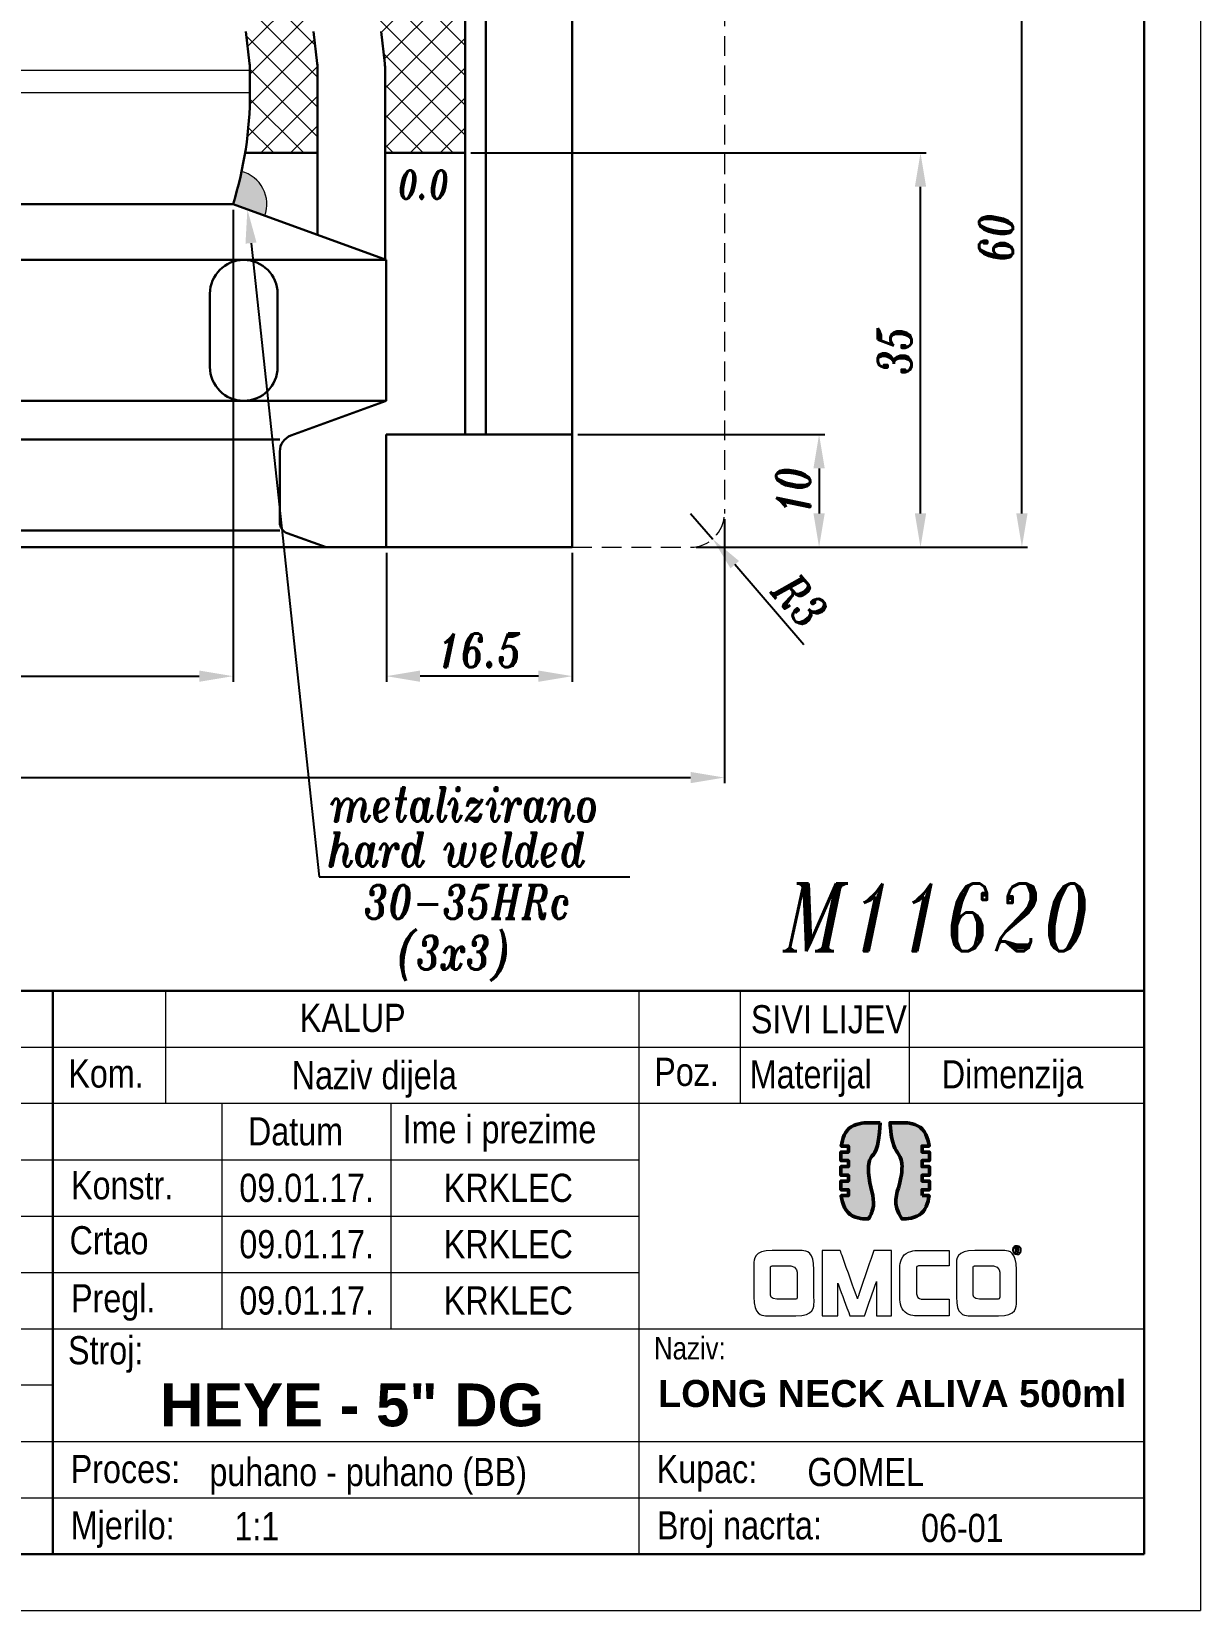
# Model space of a CAD drawing. Extents: x -409 to 586, y -170 to 506.
# Drawn here: x 327.8 to 431.5, y -94.1 to 46 of the extents above; entities that cross this region are included whole.
import ezdxf
from ezdxf import colors
from ezdxf.entities.mleader import LeaderData, LeaderLine
from ezdxf.math import Vec2, Vec3

# ---------------------------------------------------------------- set-up
doc = ezdxf.new("R2010")
doc.units = 0
doc.header["$LTSCALE"] = 7
doc.header["$MEASUREMENT"] = 0
doc.linetypes.add('HIDDEN', pattern=[0.375, 0.25, -0.125])
doc.layers.get('0').update_dxf_attribs({"linetype": 'CONTINUOUS', "lineweight": 15})
for name, color, linetype, lineweight in [('2', 2, 'HIDDEN', 15), ('3', 3, 'CONTINUOUS', 30), ('4', 5, 'CONTINUOUS', 50), ('8', 252, 'CONTINUOUS', 15), ('ENGLISH', 252, 'CONTINUOUS', 18)]:
    doc.layers.add(name, color=color, linetype=linetype, lineweight=lineweight)
doc.styles.add('ITALICT', font='ITALICT.shx', dxfattribs={"width": 0.8, "height": 3})
doc.styles.get("Standard").update_dxf_attribs({"font": 'isocp.shx', "height": 3})
doc.styles.add('style2', font='swissc.ttf')
doc.dimstyles.get("Standard").update_dxf_attribs({"dimtxt": 3, "dimasz": 3, "dimexe": 0.5, "dimexo": 0.5, "dimgap": 0.8, "dimtad": 1, "dimdsep": 46, "dimtxsty": 'ITALICT', "dimcen": 0.09, "dimazin": 2, "dimtfac": 1, "dimtmove": 0, "dimatfit": 3, "dimfxl": 1, "dimtolj": 1, "dimtzin": 0, "dimarcsym": 0})

# ---------------------------------------------------------------- blocks, each defined once
blk = doc.blocks.new('*D31')
at = {"color": 0, "linetype": 'ByBlock', "lineweight": -2, "transparency": 16777216}
for p, q in [((280.86, 30.17), (280.86, -11.72)), ((345.66, 30.17), (345.66, -11.72)), ((283.86, -11.22), (342.66, -11.22))]:
    blk.add_line(p, q, dxfattribs=at)
at = {"color": 0, "transparency": 16777216}
for points in [[(283.86, -10.72), (283.86, -11.72), (280.86, -11.22)], [(342.66, -11.72), (342.66, -10.72), (345.66, -11.22)]]:
    blk.add_solid(points, dxfattribs=at)
at = {"color": 0, "transparency": 16777216, "insert": (313.26, -7.94), "char_height": 3, "attachment_point": 5, "style": 'ITALICT'}
blk.add_mtext('\\A1;%%c64.8{}{\\H0.71x;\\C3;\\S+0.05^ -0;}', dxfattribs=at)
blk = doc.blocks.new('*D41')
at = {"color": 0, "lineweight": -2, "transparency": 16777216}
for p, q in [((368.58, 60.22), (416.16, 60.22)), ((415.66, 3.22), (415.66, 57.22)), ((386.76, 0.22), (416.16, 0.22))]:
    blk.add_line(p, q, dxfattribs=at)
at = {"color": 0, "transparency": 16777216}
for points in [[(416.16, 57.22), (415.16, 57.22), (415.66, 60.22)], [(415.16, 3.22), (416.16, 3.22), (415.66, 0.22)]]:
    blk.add_solid(points, dxfattribs=at)
at = {"color": 0, "transparency": 16777216, "insert": (413.36, 27.72), "char_height": 3, "attachment_point": 5, "rotation": 90, "style": 'ITALICT'}
blk.add_mtext('\\A1;60', dxfattribs=at)
blk = doc.blocks.new('*D56')
at = {"color": 0, "lineweight": -2, "transparency": 16777216}
for p, q in [((237.26, 2.72), (237.26, -20.72)), ((389.26, 2.72), (389.26, -20.72)), ((240.26, -20.22), (386.26, -20.22))]:
    blk.add_line(p, q, dxfattribs=at)
at = {"color": 0, "transparency": 16777216}
for points in [[(240.26, -19.72), (240.26, -20.72), (237.26, -20.22)], [(386.26, -20.72), (386.26, -19.72), (389.26, -20.22)]]:
    blk.add_solid(points, dxfattribs=at)
at = {"color": 0, "transparency": 16777216, "insert": (313.26, -17.92), "char_height": 3, "attachment_point": 5, "style": 'ITALICT'}
blk.add_mtext('\\A1;%%c152', dxfattribs=at)
blk = doc.blocks.new('*D82')
at = {"color": 0, "lineweight": -2, "transparency": 16777216}
for p, q in [((366.76, 35.22), (407.16, 35.22)), ((406.66, 3.22), (406.66, 32.22)), ((386.76, 0.22), (407.16, 0.22))]:
    blk.add_line(p, q, dxfattribs=at)
at = {"color": 0, "transparency": 16777216}
for points in [[(407.16, 32.22), (406.16, 32.22), (406.66, 35.22)], [(406.16, 3.22), (407.16, 3.22), (406.66, 0.22)]]:
    blk.add_solid(points, dxfattribs=at)
at = {"color": 0, "transparency": 16777216, "insert": (404.36, 17.72), "char_height": 3, "attachment_point": 5, "rotation": 90, "style": 'ITALICT'}
blk.add_mtext('\\A1;35', dxfattribs=at)
blk = doc.blocks.new('*D83')
at = {"color": 0, "lineweight": -2, "transparency": 16777216}
for p, q in [((386.26, 3.22), (388.22, 0.95)), ((396.32, -8.44), (390.18, -1.32))]:
    blk.add_line(p, q, dxfattribs=at)
at = {"color": 0, "transparency": 16777216}
blk.add_solid([(390.56, -1), (389.8, -1.65), (388.22, 0.95)], dxfattribs=at)
at = {"color": 0, "transparency": 16777216, "insert": (395.97, -4.51), "char_height": 3, "attachment_point": 5, "rotation": 310.8206, "style": 'ITALICT'}
blk.add_mtext('\\A1;R3', dxfattribs=at)
blk = doc.blocks.new('*D84')
at = {"color": 0, "lineweight": -2, "transparency": 16777216}
for p, q in [((359.26, -0.28), (359.26, -11.72)), ((375.76, -0.28), (375.76, -11.72)), ((372.76, -11.22), (362.26, -11.22))]:
    blk.add_line(p, q, dxfattribs=at)
at = {"color": 0, "transparency": 16777216}
for points in [[(362.26, -10.72), (362.26, -11.72), (359.26, -11.22)], [(372.76, -11.72), (372.76, -10.72), (375.76, -11.22)]]:
    blk.add_solid(points, dxfattribs=at)
at = {"color": 0, "transparency": 16777216, "insert": (367.51, -8.92), "char_height": 3, "attachment_point": 5, "style": 'ITALICT'}
blk.add_mtext('\\A1;16.5', dxfattribs=at)
blk = doc.blocks.new('*D85')
at = {"color": 0, "lineweight": -2, "transparency": 16777216}
for p, q in [((376.26, 10.22), (398.16, 10.22)), ((397.66, 7.22), (397.66, 3.22)), ((386.76, 0.22), (398.16, 0.22))]:
    blk.add_line(p, q, dxfattribs=at)
at = {"color": 0, "transparency": 16777216}
for points in [[(398.16, 7.22), (397.16, 7.22), (397.66, 10.22)], [(397.16, 3.22), (398.16, 3.22), (397.66, 0.22)]]:
    blk.add_solid(points, dxfattribs=at)
at = {"color": 0, "transparency": 16777216, "insert": (395.36, 5.22), "char_height": 3, "attachment_point": 5, "rotation": 90, "style": 'ITALICT'}
blk.add_mtext('\\A1;10', dxfattribs=at)

msp = doc.modelspace()

# ---------------------------------------------------------------- hatches: boundary and pattern name
h = msp.add_hatch(color=256)
edge = h.paths.add_edge_path()
edge.add_arc((312.7761, 40.5683), 33.42, 192.08632, 197.231296, ccw=False)
edge.add_arc((280.8561, 30.6683), 3, 104.658808, 200.00002)
edge.add_line((278.037, 29.6422), (280.8561, 30.6683))
h.paths.add_polyline_path([(346.4153, 33.5706, -0.02245297), (345.6561, 30.6683), (348.4752, 29.6422, 0.44178876)])
at = {"layer": '4'}
h = msp.add_hatch(color=142, dxfattribs=at)
edge = h.paths.add_edge_path()
edge.add_spline(control_points=[(399.6271, -57.3266), (399.6271, -57.3266), (399.6271, -57.3266), (399.6271, -57.3266), (399.6271, -57.3266), (399.8498, -59.2961), (401.5897, -59.3975), (401.8468, -59.3975), (401.8468, -59.3975), (401.8468, -59.3975), (402.0398, -59.3975), (402.0398, -59.3975), (402.0398, -59.3975), (402.9534, -58.0838), (402.0332, -56.1691), (402.0332, -54.8003), (402.0332, -54.8003), (402.0332, -53.7254), (402.9796, -53.4377), (403.0833, -50.8583), (403.0833, -50.8583), (401.9914, -50.8583), (401.9914, -50.8583), (401.9914, -50.8583), (400.1482, -50.8583), (399.728, -52.28), (399.632, -52.9292)], knot_values=[0.8095238, 0.8095238, 0.8095238, 0.8095238, 0.83333333, 0.83333333, 0.83333333, 0.83343333, 0.85714286, 0.85714286, 0.85714286, 0.85724286, 0.9047619, 0.9047619, 0.9047619, 0.9048619, 0.95238095, 0.95238095, 0.95238095, 0.95248095, 1, 1, 1, 1.04761905, 1.04761905, 1.04761905, 1.04771905, 1.0952381, 1.0952381, 1.0952381, 1.0952381], degree=3, periodic=0)
edge.add_spline(control_points=[(399.632, -52.9292), (399.632, -52.9292), (400.257, -52.9292), (400.257, -52.9292)], knot_values=[0.0952381, 0.0952381, 0.0952381, 0.0952381, 0.14285714, 0.14285714, 0.14285714, 0.14285714], degree=3, periodic=0)
edge.add_spline(control_points=[(400.257, -52.9292), (400.257, -52.9292), (400.257, -52.9292), (400.257, -52.9292), (400.257, -52.9292), (400.257, -52.9292), (400.257, -53.4522), (400.257, -53.4522)], knot_values=[0.14285714, 0.14285714, 0.14285714, 0.14285714, 0.16666666, 0.16666666, 0.16666666, 0.16676666, 0.19047619, 0.19047619, 0.19047619, 0.19047619], degree=3, periodic=0)
edge.add_spline(control_points=[(400.257, -53.4522), (400.257, -53.4522), (400.257, -53.4522), (400.257, -53.4522), (400.257, -53.4522), (400.257, -53.4522), (399.6033, -53.4522), (399.6033, -53.4522)], knot_values=[0.19047619, 0.19047619, 0.19047619, 0.19047619, 0.21428571, 0.21428571, 0.21428571, 0.21438571, 0.23809523, 0.23809523, 0.23809523, 0.23809523], degree=3, periodic=0)
edge.add_spline(control_points=[(399.6033, -53.4522), (399.6033, -53.4522), (399.6033, -53.4522), (399.6033, -53.4522), (399.6033, -53.4522), (399.6033, -53.4522), (399.6033, -54.2207), (399.6033, -54.2207)], knot_values=[0.23809523, 0.23809523, 0.23809523, 0.23809523, 0.26190476, 0.26190476, 0.26190476, 0.26200476, 0.28571428, 0.28571428, 0.28571428, 0.28571428], degree=3, periodic=0)
edge.add_spline(control_points=[(399.6033, -54.2207), (399.6033, -54.2207), (399.6033, -54.2207), (399.6033, -54.2207), (399.6033, -54.2207), (399.6033, -54.2207), (400.257, -54.2207), (400.257, -54.2207)], knot_values=[0.28571428, 0.28571428, 0.28571428, 0.28571428, 0.30952381, 0.30952381, 0.30952381, 0.30962381, 0.33333333, 0.33333333, 0.33333333, 0.33333333], degree=3, periodic=0)
edge.add_spline(control_points=[(400.257, -54.2207), (400.257, -54.2207), (400.257, -54.2207), (400.257, -54.2207), (400.257, -54.2207), (400.257, -54.2207), (400.257, -54.7436), (400.257, -54.7436)], knot_values=[0.33333333, 0.33333333, 0.33333333, 0.33333333, 0.35714286, 0.35714286, 0.35714286, 0.35724286, 0.38095238, 0.38095238, 0.38095238, 0.38095238], degree=3, periodic=0)
edge.add_spline(control_points=[(400.257, -54.7436), (400.257, -54.7436), (400.257, -54.7436), (400.257, -54.7436), (400.257, -54.7436), (400.257, -54.7436), (399.6033, -54.7436), (399.6033, -54.7436)], knot_values=[0.38095238, 0.38095238, 0.38095238, 0.38095238, 0.4047619, 0.4047619, 0.4047619, 0.4048619, 0.42857143, 0.42857143, 0.42857143, 0.42857143], degree=3, periodic=0)
edge.add_spline(control_points=[(399.6033, -54.7436), (399.6033, -54.7436), (399.6033, -54.7436), (399.6033, -54.7436), (399.6033, -54.7436), (399.6033, -54.7436), (399.6033, -55.5121), (399.6033, -55.5121)], knot_values=[0.42857143, 0.42857143, 0.42857143, 0.42857143, 0.45238095, 0.45238095, 0.45238095, 0.45248095, 0.47619047, 0.47619047, 0.47619047, 0.47619047], degree=3, periodic=0)
edge.add_spline(control_points=[(399.6033, -55.5121), (399.6033, -55.5121), (399.6033, -55.5121), (399.6033, -55.5121), (399.6033, -55.5121), (399.6033, -55.5121), (400.257, -55.5121), (400.257, -55.5121)], knot_values=[0.47619047, 0.47619047, 0.47619047, 0.47619047, 0.5, 0.5, 0.5, 0.5001, 0.52380952, 0.52380952, 0.52380952, 0.52380952], degree=3, periodic=0)
edge.add_spline(control_points=[(400.257, -55.5121), (400.257, -55.5121), (400.257, -55.5121), (400.257, -55.5121), (400.257, -55.5121), (400.257, -55.5121), (400.257, -56.0351), (400.257, -56.0351)], knot_values=[0.52380952, 0.52380952, 0.52380952, 0.52380952, 0.53333333, 0.54285714, 0.55238095, 0.56190476, 0.57142857, 0.57142857, 0.57142857, 0.57142857], degree=3, periodic=0)
edge.add_spline(control_points=[(400.257, -56.0351), (400.257, -56.0351), (400.257, -56.0351), (400.257, -56.0351), (400.257, -56.0351), (400.257, -56.0351), (399.6033, -56.0351), (399.6033, -56.0351)], knot_values=[0.57142857, 0.57142857, 0.57142857, 0.57142857, 0.59523809, 0.59523809, 0.59523809, 0.59533809, 0.61904761, 0.61904761, 0.61904761, 0.61904761], degree=3, periodic=0)
edge.add_spline(control_points=[(399.6033, -56.0351), (399.6033, -56.0351), (399.6033, -56.0351), (399.6033, -56.0351), (399.6033, -56.0351), (399.6033, -56.0351), (399.6033, -56.8036), (399.6033, -56.8036)], knot_values=[0.61904761, 0.61904761, 0.61904761, 0.61904761, 0.64285714, 0.64285714, 0.64285714, 0.64295714, 0.66666666, 0.66666666, 0.66666666, 0.66666666], degree=3, periodic=0)
edge.add_spline(control_points=[(399.6033, -56.8036), (399.6033, -56.8036), (399.6033, -56.8036), (399.6033, -56.8036), (399.6033, -56.8036), (399.6033, -56.8036), (400.257, -56.8036), (400.257, -56.8036)], knot_values=[0.66666666, 0.66666666, 0.66666666, 0.66666666, 0.69047619, 0.69047619, 0.69047619, 0.69057619, 0.71428571, 0.71428571, 0.71428571, 0.71428571], degree=3, periodic=0)
edge.add_spline(control_points=[(400.257, -56.8036), (400.257, -56.8036), (400.257, -56.8036), (400.257, -56.8036), (400.257, -56.8036), (400.257, -56.8036), (400.257, -57.3266), (400.257, -57.3266)], knot_values=[0.71428571, 0.71428571, 0.71428571, 0.71428571, 0.73809524, 0.73809524, 0.73809524, 0.73819524, 0.76190476, 0.76190476, 0.76190476, 0.76190476], degree=3, periodic=0)
edge.add_spline(control_points=[(400.257, -57.3266), (400.257, -57.3266), (400.257, -57.3266), (400.257, -57.3266), (400.257, -57.3266), (400.257, -57.3266), (399.6271, -57.3266), (399.6271, -57.3266)], knot_values=[0.76190476, 0.76190476, 0.76190476, 0.76190476, 0.78571428, 0.78571428, 0.78571428, 0.78581428, 0.8095238, 0.8095238, 0.8095238, 0.8095238], degree=3, periodic=0)
h = msp.add_hatch(color=253, dxfattribs=at)
edge = h.paths.add_edge_path()
edge.add_spline(control_points=[(406.7946, -55.5121), (406.7946, -55.5121), (406.7946, -55.5121), (406.7946, -55.5121), (406.7946, -55.5121), (406.7946, -55.5121), (407.4483, -55.5121), (407.4483, -55.5121)], knot_values=[0.23809524, 0.23809524, 0.23809524, 0.23809524, 0.26190476, 0.26190476, 0.26190476, 0.26200476, 0.28571428, 0.28571428, 0.28571428, 0.28571428], degree=3, periodic=0)
edge.add_spline(control_points=[(407.4483, -55.5121), (407.4483, -55.5121), (407.4483, -55.5121), (407.4483, -55.5121), (407.4483, -55.5121), (407.4483, -55.5121), (407.4483, -54.7436), (407.4483, -54.7436)], knot_values=[0.28571428, 0.28571428, 0.28571428, 0.28571428, 0.30952381, 0.30952381, 0.30952381, 0.30962381, 0.33333333, 0.33333333, 0.33333333, 0.33333333], degree=3, periodic=0)
edge.add_spline(control_points=[(407.4483, -54.7436), (407.4483, -54.7436), (407.4483, -54.7436), (407.4483, -54.7436), (407.4483, -54.7436), (407.4483, -54.7436), (406.7946, -54.7436), (406.7946, -54.7436)], knot_values=[0.33333333, 0.33333333, 0.33333333, 0.33333333, 0.35714285, 0.35714285, 0.35714285, 0.35724285, 0.38095237, 0.38095237, 0.38095237, 0.38095237], degree=3, periodic=0)
edge.add_spline(control_points=[(406.7946, -54.7436), (406.7946, -54.7436), (406.7946, -54.7436), (406.7946, -54.7436), (406.7946, -54.7436), (406.7946, -54.7436), (406.7946, -54.2207), (406.7946, -54.2207)], knot_values=[0.38095237, 0.38095237, 0.38095237, 0.38095237, 0.4047619, 0.4047619, 0.4047619, 0.4048619, 0.42857143, 0.42857143, 0.42857143, 0.42857143], degree=3, periodic=0)
edge.add_spline(control_points=[(406.7946, -54.2207), (406.7946, -54.2207), (406.7946, -54.2207), (406.7946, -54.2207), (406.7946, -54.2207), (406.7946, -54.2207), (407.4483, -54.2207), (407.4483, -54.2207)], knot_values=[0.42857143, 0.42857143, 0.42857143, 0.42857143, 0.45238095, 0.45238095, 0.45238095, 0.45248095, 0.47619047, 0.47619047, 0.47619047, 0.47619047], degree=3, periodic=0)
edge.add_spline(control_points=[(407.4483, -54.2207), (407.4483, -54.2207), (407.4483, -54.2207), (407.4483, -54.2207), (407.4483, -54.2207), (407.4483, -54.2207), (407.4483, -53.4522), (407.4483, -53.4522)], knot_values=[0.47619047, 0.47619047, 0.47619047, 0.47619047, 0.5, 0.5, 0.5, 0.5001, 0.52380952, 0.52380952, 0.52380952, 0.52380952], degree=3, periodic=0)
edge.add_spline(control_points=[(407.4483, -53.4522), (407.4483, -53.4522), (407.4483, -53.4522), (407.4483, -53.4522), (407.4483, -53.4522), (407.4483, -53.4522), (406.7946, -53.4522), (406.7946, -53.4522)], knot_values=[0.52380952, 0.52380952, 0.52380952, 0.52380952, 0.54761905, 0.54761905, 0.54761905, 0.54771905, 0.57142857, 0.57142857, 0.57142857, 0.57142857], degree=3, periodic=0)
edge.add_spline(control_points=[(406.7946, -53.4522), (406.7946, -53.4522), (406.7946, -53.4522), (406.7946, -53.4522), (406.7946, -53.4522), (406.7946, -53.4522), (406.7946, -52.9292), (406.7946, -52.9292)], knot_values=[0.57142857, 0.57142857, 0.57142857, 0.57142857, 0.59523809, 0.59523809, 0.59523809, 0.59533809, 0.61904761, 0.61904761, 0.61904761, 0.61904761], degree=3, periodic=0)
edge.add_spline(control_points=[(406.7946, -52.9292), (406.7946, -52.9292), (406.7946, -52.9292), (406.7946, -52.9292), (406.7946, -52.9292), (406.7946, -52.9292), (407.4226, -52.9292), (407.4226, -52.9292)], knot_values=[0.61904761, 0.61904761, 0.61904761, 0.61904761, 0.64285714, 0.64285714, 0.64285714, 0.64295714, 0.66666666, 0.66666666, 0.66666666, 0.66666666], degree=3, periodic=0)
edge.add_spline(control_points=[(407.4226, -52.9292), (407.4226, -52.9292), (407.4226, -52.9292), (407.4226, -52.9292), (407.4226, -52.9292), (407.1927, -50.9726), (405.4614, -50.8583), (405.2048, -50.8583), (405.2048, -50.8583), (405.2048, -50.8583), (403.968, -50.8583), (403.968, -50.8583)], knot_values=[0.66666666, 0.66666666, 0.66666666, 0.66666666, 0.69047619, 0.69047619, 0.69047619, 0.69057619, 0.71428571, 0.71428571, 0.71428571, 0.71438571, 0.76190476, 0.76190476, 0.76190476, 0.76190476], degree=3, periodic=0)
edge.add_spline(control_points=[(403.968, -50.8583), (403.968, -50.8583), (403.968, -50.8583), (403.968, -50.8583), (403.968, -50.8583), (404.0718, -53.4377), (405.0187, -53.7254), (405.0187, -54.8003), (405.0187, -54.8003), (405.0187, -56.1691), (404.0982, -58.0838), (405.0118, -59.3975), (405.0118, -59.3975), (405.0118, -59.3975), (405.0745, -59.3975), (405.0745, -59.3975), (405.0745, -59.3975), (406.9177, -59.3975), (407.3294, -57.9758), (407.4214, -57.3266)], knot_values=[0.76190476, 0.76190476, 0.76190476, 0.76190476, 0.78571429, 0.78571429, 0.78571429, 0.78581429, 0.80952381, 0.80952381, 0.80952381, 0.80962381, 0.85714286, 0.85714286, 0.85714286, 0.85724286, 0.9047619, 0.9047619, 0.9047619, 0.9048619, 0.95238095, 0.95238095, 0.95238095, 0.95238095], degree=3, periodic=0)
edge.add_spline(control_points=[(407.4214, -57.3266), (407.4214, -57.3266), (406.7946, -57.3266), (406.7946, -57.3266), (406.7946, -57.3266), (406.7946, -56.8036), (406.7946, -56.8036)], knot_values=[0.95238095, 0.95238095, 0.95238095, 0.95238095, 1, 1, 1, 1.04761905, 1.04761905, 1.04761905, 1.04761905], degree=3, periodic=0)
edge.add_spline(control_points=[(406.7946, -56.8036), (406.7946, -56.8036), (406.7946, -56.8036), (406.7946, -56.8036), (406.7946, -56.8036), (406.7946, -56.8036), (407.4483, -56.8036), (407.4483, -56.8036)], knot_values=[0.04761905, 0.04761905, 0.04761905, 0.04761905, 0.07142857, 0.07142857, 0.07142857, 0.07152857, 0.09523809, 0.09523809, 0.09523809, 0.09523809], degree=3, periodic=0)
edge.add_spline(control_points=[(407.4483, -56.8036), (407.4483, -56.8036), (407.4483, -56.8036), (407.4483, -56.8036), (407.4483, -56.8036), (407.4483, -56.8036), (407.4483, -56.0351), (407.4483, -56.0351)], knot_values=[0.09523809, 0.09523809, 0.09523809, 0.09523809, 0.11904762, 0.11904762, 0.11904762, 0.11914762, 0.14285714, 0.14285714, 0.14285714, 0.14285714], degree=3, periodic=0)
edge.add_spline(control_points=[(407.4483, -56.0351), (407.4483, -56.0351), (407.4483, -56.0351), (407.4483, -56.0351), (407.4483, -56.0351), (407.4483, -56.0351), (406.7946, -56.0351), (406.7946, -56.0351)], knot_values=[0.14285714, 0.14285714, 0.14285714, 0.14285714, 0.16666666, 0.16666666, 0.16666666, 0.16676666, 0.19047619, 0.19047619, 0.19047619, 0.19047619], degree=3, periodic=0)
edge.add_spline(control_points=[(406.7946, -56.0351), (406.7946, -56.0351), (406.7946, -56.0351), (406.7946, -56.0351), (406.7946, -56.0351), (406.7946, -56.0351), (406.7946, -55.5121), (406.7946, -55.5121)], knot_values=[0.19047619, 0.19047619, 0.19047619, 0.19047619, 0.21428571, 0.21428571, 0.21428571, 0.21438571, 0.23809524, 0.23809524, 0.23809524, 0.23809524], degree=3, periodic=0)
at = {"layer": '8'}
h = msp.add_hatch(dxfattribs=at)
h.set_pattern_fill('ANSI37', color=256, scale=15, angle=90, style=0)
edge = h.paths.add_edge_path()
edge.add_line((366.2561, 62.9764), (366.2561, 104.1273))
edge.add_line((366.2561, 104.1273), (366.2561, 216.7101))
edge.add_line((366.2561, 216.7101), (366.2561, 254.4683))
edge.add_line((366.2561, 254.4683), (340.4181, 254.4683))
edge.add_line((340.4181, 254.4683), (344.6974, 211.3535))
edge.add_arc((353.6534, 212.2424), 9, 185.668255, 212.157529)
edge.add_line((346.0341, 207.4522), (350.5803, 200.221))
edge.add_arc((303.2561, 170.4683), 55.9, 0, 32.157529, ccw=False)
edge.add_line((359.1561, 170.4683), (359.1561, 167.0683))
edge.add_arc((354.1561, 167.0683), 5, 353.322504, 360, ccw=False)
edge.add_line((359.1222, 166.4869), (358.79, 163.6497))
edge.add_arc((363.7561, 163.0683), 5, 173.322504, 180)
edge.add_line((358.7561, 163.0683), (358.7561, 46.5683))
edge.add_arc((363.7561, 46.5683), 5, 180, 186.677496)
edge.add_line((358.79, 45.9869), (359.1222, 43.1497))
edge.add_arc((354.1561, 42.5683), 5, 0, 6.677496, ccw=False)
edge.add_line((359.1561, 42.5683), (359.1561, 35.2183))
edge.add_line((359.1561, 35.2183), (366.2561, 35.2183))
edge.add_line((366.2561, 35.2183), (366.2561, 62.9764))
h.paths.add_polyline_path([(346.7561, 98.9103), (346.7561, 46.5683, 0.02914432), (346.79, 45.9869), (347.1222, 43.1497, -0.02914432), (347.1561, 42.5683), (347.1561, 40.5683, -0.04021554), (346.7251, 35.2183), (353.1561, 35.2183), (353.1561, 42.5683, 0.02914432), (353.1222, 43.1497), (352.79, 45.9869, -0.02914432), (352.7561, 46.5683), (352.7561, 163.0683, -0.02914432), (352.79, 163.6497), (353.1222, 166.4869, 0.02914432), (353.1561, 167.0683), (353.1561, 170.4683, 0.14124183), (345.5008, 197.0275), (340.9546, 204.2587, -0.11609871), (338.7267, 210.7609), (334.3886, 254.4683), (328.3591, 254.4683), (332.7561, 210.1683, 0.11609871), (335.875, 201.0652), (340.4213, 193.834, -0.14124183), (347.1561, 170.4683), (347.1561, 167.0683, -0.02914432), (347.1222, 166.4869), (346.79, 163.6497, 0.02914432), (346.7561, 163.0683)])
h.paths.add_polyline_path([(347.7072, 138.0666), (347.7072, 145.4083), (350.3322, 145.4083), (350.3322, 138.0666)], flags=24)
h.paths.add_polyline_path([(348.6034, 128.1071), (348.6034, 138.2143), (352.3534, 138.2143), (352.3534, 128.1071)], flags=24)
h.paths.add_polyline_path([(360.4453, 138.0666), (360.4453, 145.4083), (363.0703, 145.4083), (363.0703, 138.0666)], flags=24)
h.paths.add_polyline_path([(361.0799, 127.7311), (361.0799, 137.8382), (364.8299, 137.8382), (364.8299, 127.7311)], flags=24)

# ---------------------------------------------------------------- linework, layer by layer
for p, q in [((431.4997, 506.465), (431.4997, -94.1371)), ((339.6579, -39.1371), (339.6579, -49.1371)), ((381.6579, -39.1371), (381.6579, -89.1371)), ((390.6579, -39.1371), (390.6579, -49.1371)), ((405.6579, -39.1371), (405.6579, -49.1371)), ((212.8161, -44.1371), (426.4997, -44.1371)), ((426.4997, -49.1371), (212.8161, -49.1371)), ((344.6579, -49.1371), (344.6579, -69.1371)), ((359.6579, -49.1371), (359.6579, -69.1371)), ((212.8161, -54.1371), (381.6579, -54.1371)), ((212.8161, -59.1371), (381.6579, -59.1371)), ((212.8161, -64.1371), (381.6579, -64.1371)), ((212.8161, -69.1371), (426.4997, -69.1371)), ((329.6579, -74.1371), (212.8161, -74.1371)), ((212.8161, -79.1371), (426.4997, -79.1371)), ((212.8161, -84.1371), (426.4997, -84.1371)), ((11.4997, -94.1371), (431.4997, -94.1371))]:
    msp.add_line(p, q)
msp.add_arc((345.6561, 30.6683), 3, 339.99998, 75.341192)
for points, knots in [([(395.5926, -67.9977), (395.5926, -67.9977), (393.395, -67.9977), (393.395, -67.9977), (393.395, -67.9977), (393.2078, -67.9977), (391.8675, -67.9191), (391.8675, -66.2929), (391.8675, -66.2929), (391.8675, -66.2929), (391.8675, -63.8095), (391.8675, -63.8095), (391.8675, -63.8095), (391.8675, -63.8095), (391.8675, -62.1834), (393.4934, -62.1834), (393.4934, -62.1834), (393.4934, -62.1834), (395.6813, -62.1834), (395.6813, -62.1834), (395.6813, -62.1834), (395.8685, -62.1834), (397.2088, -62.2722), (397.2088, -63.8982), (397.2088, -63.8982), (397.2088, -63.8982), (397.2088, -66.3717), (397.2088, -66.3717), (397.2088, -66.3717), (397.2088, -66.3717), (397.2187, -67.9977), (395.5926, -67.9977)], [0, 0, 0, 0, 0.125, 0.125, 0.125, 0.1875, 0.25, 0.25, 0.25, 0.3125, 0.375, 0.375, 0.375, 0.4375, 0.5, 0.5, 0.5, 0.5625, 0.625, 0.625, 0.625, 0.6875, 0.75, 0.75, 0.75, 0.8125, 0.875, 0.875, 0.875, 0.9375, 1, 1, 1, 1]), ([(402.7472, -67.9977), (402.7472, -67.9977), (402.7472, -64.9526), (402.7472, -64.9526), (402.7472, -64.9526), (402.7472, -64.9526), (401.6829, -67.9977), (401.6829, -67.9977), (401.6829, -67.9977), (401.6829, -67.9977), (400.4017, -67.9977), (400.4017, -67.9977), (400.4017, -67.9977), (400.4017, -67.9977), (399.3178, -65.0904), (399.3178, -65.0904), (399.3178, -65.0904), (399.3178, -65.0904), (399.3178, -67.9977), (399.3178, -67.9977), (399.3178, -67.9977), (399.3178, -67.9977), (397.9478, -67.9977), (397.9478, -67.9977), (397.9478, -67.9977), (397.9478, -67.9977), (397.9478, -62.1834), (397.9478, -62.1834), (397.9478, -62.1834), (397.9478, -62.1834), (399.5344, -62.1834), (399.5344, -62.1834), (399.5344, -62.1834), (399.5344, -62.1834), (401.0619, -66.4704), (401.0619, -66.4704), (401.0619, -66.4704), (401.0619, -66.4704), (402.5205, -62.1834), (402.5205, -62.1834), (402.5205, -62.1834), (402.5205, -62.1834), (404.0778, -62.1834), (404.0778, -62.1834), (404.0778, -62.1834), (404.0778, -62.1834), (404.0778, -67.9977), (404.0778, -67.9977), (404.0778, -67.9977), (404.0778, -67.9977), (402.7472, -67.9977), (402.7472, -67.9977)], [0, 0, 0, 0, 0.07692308, 0.07692308, 0.07692308, 0.11538462, 0.15384615, 0.15384615, 0.15384615, 0.19230769, 0.23076923, 0.23076923, 0.23076923, 0.26923077, 0.30769231, 0.30769231, 0.30769231, 0.34615385, 0.38461538, 0.38461538, 0.38461538, 0.42307692, 0.46153846, 0.46153846, 0.46153846, 0.5, 0.53846154, 0.53846154, 0.53846154, 0.57692308, 0.61538462, 0.61538462, 0.61538462, 0.65384615, 0.69230769, 0.69230769, 0.69230769, 0.73076923, 0.76923077, 0.76923077, 0.76923077, 0.80769231, 0.84615385, 0.84615385, 0.84615385, 0.88461538, 0.92307692, 0.92307692, 0.92307692, 0.96153846, 1, 1, 1, 1]), ([(409.2024, -66.5197), (409.2024, -66.5197), (406.8665, -66.5197), (406.8665, -66.5197), (406.8665, -66.5197), (406.2948, -66.5197), (406.2948, -65.8592), (406.2948, -65.8592), (406.2948, -65.8592), (406.2948, -65.8592), (406.2948, -63.7602), (406.2948, -63.7602), (406.2948, -63.7602), (406.2948, -63.573), (406.4822, -63.5632), (406.4822, -63.5632), (406.4822, -63.5632), (406.4822, -63.5632), (409.2024, -63.5632), (409.2024, -63.5632), (409.2024, -63.5632), (409.2024, -63.5632), (409.2024, -62.1834), (409.2024, -62.1834), (409.2024, -62.1834), (409.2024, -62.1834), (406.4429, -62.1834), (406.4429, -62.1834), (406.4429, -62.1834), (404.8168, -62.1834), (404.8168, -63.8095), (404.8168, -63.8095), (404.8168, -63.8095), (404.8168, -63.8095), (404.8168, -66.2929), (404.8168, -66.2929), (404.8168, -66.2929), (404.8168, -67.9191), (406.157, -67.9977), (406.3442, -67.9977), (406.3442, -67.9977), (406.3442, -67.9977), (409.2024, -67.9977), (409.2024, -67.9977), (409.2024, -67.9977), (409.2024, -67.9977), (409.2024, -66.5197), (409.2024, -66.5197)], [0, 0, 0, 0, 0.08333333, 0.08333333, 0.08333333, 0.125, 0.16666667, 0.16666667, 0.16666667, 0.20833333, 0.25, 0.25, 0.25, 0.29166667, 0.33333333, 0.33333333, 0.33333333, 0.375, 0.41666667, 0.41666667, 0.41666667, 0.45833333, 0.5, 0.5, 0.5, 0.54166667, 0.58333333, 0.58333333, 0.58333333, 0.625, 0.66666667, 0.66666667, 0.66666667, 0.70833333, 0.75, 0.75, 0.75, 0.79166667, 0.83333333, 0.83333333, 0.83333333, 0.875, 0.91666667, 0.91666667, 0.91666667, 0.95833333, 1, 1, 1, 1]), ([(413.5678, -67.9977), (413.5678, -67.9977), (411.3702, -67.9977), (411.3702, -67.9977), (411.3702, -67.9977), (411.183, -67.9977), (409.8429, -67.9191), (409.8429, -66.2929), (409.8429, -66.2929), (409.8429, -66.2929), (409.843, -63.8095), (409.843, -63.8095), (409.843, -63.8095), (409.843, -63.8095), (409.8429, -62.1834), (411.4688, -62.1834), (411.4688, -62.1834), (411.4688, -62.1834), (413.6567, -62.1834), (413.6567, -62.1834), (413.6567, -62.1834), (413.8438, -62.1834), (415.1841, -62.2722), (415.1841, -63.8982), (415.1841, -63.8982), (415.1841, -63.8982), (415.1841, -66.3717), (415.1841, -66.3717), (415.1841, -66.3717), (415.1841, -66.3717), (415.1939, -67.9977), (413.5678, -67.9977)], [0, 0, 0, 0, 0.125, 0.125, 0.125, 0.1875, 0.25, 0.25, 0.25, 0.3125, 0.375, 0.375, 0.375, 0.4375, 0.5, 0.5, 0.5, 0.5625, 0.625, 0.625, 0.625, 0.6875, 0.75, 0.75, 0.75, 0.8125, 0.875, 0.875, 0.875, 0.9375, 1, 1, 1, 1]), ([(415.2073, -62.5524), (414.9908, -62.5524), (414.8151, -62.3765), (414.8151, -62.1602), (414.8151, -62.1602), (414.8151, -61.9438), (414.9908, -61.768), (415.2073, -61.768), (415.2073, -61.768), (415.4238, -61.768), (415.5996, -61.9438), (415.5996, -62.1602), (415.5996, -62.1602), (415.5996, -62.3765), (415.4238, -62.5524), (415.2073, -62.5524)], [0, 0, 0, 0, 0.25, 0.25, 0.25, 0.375, 0.5, 0.5, 0.5, 0.625, 0.75, 0.75, 0.75, 0.875, 1, 1, 1, 1]), ([(415.2073, -61.8544), (415.0396, -61.8544), (414.9016, -61.9924), (414.9016, -62.1602), (414.9016, -62.1602), (414.9016, -62.3279), (415.0396, -62.4657), (415.2073, -62.4657), (415.2073, -62.4657), (415.3751, -62.4657), (415.5131, -62.3279), (415.5131, -62.1602), (415.5131, -62.1602), (415.5131, -61.9924), (415.3751, -61.8544), (415.2073, -61.8544)], [0, 0, 0, 0, 0.25, 0.25, 0.25, 0.375, 0.5, 0.5, 0.5, 0.625, 0.75, 0.75, 0.75, 0.875, 1, 1, 1, 1]), ([(415.2965, -62.2277), (415.2965, -62.2277), (415.3778, -62.352), (415.3778, -62.352), (415.3778, -62.352), (415.3778, -62.352), (415.2695, -62.352), (415.2695, -62.352), (415.2695, -62.352), (415.2695, -62.352), (415.202, -62.2413), (415.202, -62.2413), (415.202, -62.2413), (415.202, -62.2413), (415.1585, -62.2413), (415.1585, -62.2413), (415.1585, -62.2413), (415.1585, -62.2413), (415.1585, -62.352), (415.1585, -62.352), (415.1585, -62.352), (415.1585, -62.352), (415.0612, -62.352), (415.0612, -62.352), (415.0612, -62.352), (415.0612, -62.352), (415.0612, -61.9546), (415.0612, -61.9546), (415.0612, -61.9546), (415.0612, -61.9546), (415.2344, -61.9546), (415.2344, -61.9546), (415.2344, -61.9546), (415.2668, -61.9546), (415.3859, -61.9546), (415.3859, -62.0978), (415.3859, -62.0978), (415.3859, -62.1735), (415.34, -62.2113), (415.2965, -62.2277)], [0, 0, 0, 0, 0.1, 0.1, 0.1, 0.15, 0.2, 0.2, 0.2, 0.25, 0.3, 0.3, 0.3, 0.35, 0.4, 0.4, 0.4, 0.45, 0.5, 0.5, 0.5, 0.55, 0.6, 0.6, 0.6, 0.65, 0.7, 0.7, 0.7, 0.75, 0.8, 0.8, 0.8, 0.85, 0.9, 0.9, 0.9, 0.95, 1, 1, 1, 1]), ([(415.21, -62.0383), (415.21, -62.0383), (415.1585, -62.0383), (415.1585, -62.0383), (415.1585, -62.0383), (415.1585, -62.0383), (415.1585, -62.1627), (415.1585, -62.1627), (415.1585, -62.1627), (415.1585, -62.1627), (415.21, -62.1627), (415.21, -62.1627), (415.21, -62.1627), (415.2614, -62.1627), (415.283, -62.1438), (415.283, -62.0978), (415.283, -62.0978), (415.283, -62.0519), (415.2614, -62.0383), (415.21, -62.0383)], [0, 0, 0, 0, 0.2, 0.2, 0.2, 0.3, 0.4, 0.4, 0.4, 0.5, 0.6, 0.6, 0.6, 0.7, 0.8, 0.8, 0.8, 0.9, 1, 1, 1, 1]), ([(395.7305, -64.2332), (395.7305, -64.2332), (395.7305, -63.5632), (395.159, -63.5632), (395.159, -63.5632), (395.159, -63.5632), (393.533, -63.5632), (393.533, -63.5632), (393.533, -63.5632), (393.533, -63.5632), (393.3457, -63.573), (393.3457, -63.7602), (393.3457, -63.7602), (393.3457, -63.7602), (393.3457, -65.8592), (393.3457, -65.8592), (393.3457, -65.8592), (393.3457, -65.8592), (393.3457, -66.5197), (393.9173, -66.5197), (393.9173, -66.5197), (393.9173, -66.5197), (395.5433, -66.5197), (395.5433, -66.5197), (395.5433, -66.5197), (395.5433, -66.5197), (395.7305, -66.5197), (395.7305, -66.3324), (395.7305, -66.3324), (395.7305, -66.3324), (395.7305, -64.2332), (395.7305, -64.2332)], [0, 0, 0, 0, 0.125, 0.125, 0.125, 0.1875, 0.25, 0.25, 0.25, 0.3125, 0.375, 0.375, 0.375, 0.4375, 0.5, 0.5, 0.5, 0.5625, 0.625, 0.625, 0.625, 0.6875, 0.75, 0.75, 0.75, 0.8125, 0.875, 0.875, 0.875, 0.9375, 1, 1, 1, 1]), ([(413.7058, -64.2332), (413.7058, -64.2332), (413.7058, -63.5632), (413.1342, -63.5632), (413.1342, -63.5632), (413.1342, -63.5632), (411.5083, -63.5632), (411.5083, -63.5632), (411.5083, -63.5632), (411.5083, -63.5632), (411.3209, -63.573), (411.3209, -63.7602), (411.3209, -63.7602), (411.3209, -63.7602), (411.3209, -65.8592), (411.3209, -65.8592), (411.3209, -65.8592), (411.3209, -65.8592), (411.3209, -66.5197), (411.8926, -66.5197), (411.8926, -66.5197), (411.8926, -66.5197), (413.5186, -66.5197), (413.5186, -66.5197), (413.5186, -66.5197), (413.5186, -66.5197), (413.7058, -66.5197), (413.7058, -66.3324), (413.7058, -66.3324), (413.7058, -66.3324), (413.7058, -64.2332), (413.7058, -64.2332)], [0, 0, 0, 0, 0.125, 0.125, 0.125, 0.1875, 0.25, 0.25, 0.25, 0.3125, 0.375, 0.375, 0.375, 0.4375, 0.5, 0.5, 0.5, 0.5625, 0.625, 0.625, 0.625, 0.6875, 0.75, 0.75, 0.75, 0.8125, 0.875, 0.875, 0.875, 0.9375, 1, 1, 1, 1])]:
    msp.add_open_spline(points, degree=3, knots=knots)
at = {"layer": '2'}
for p, q in [((389.2561, 184.7183), (389.2561, 3.2183)), ((375.7561, 0.2183), (386.2561, 0.2183))]:
    msp.add_line(p, q, dxfattribs=at)
msp.add_arc((386.2561, 3.2183), 3, 270, 0, dxfattribs=at)
at = {"layer": '3'}
for p, q in [((426.4997, 501.465), (426.4997, -89.1371)), ((366.2561, 279.4683), (366.2561, 10.2183)), ((375.7561, 279.4683), (375.7561, 0.2183)), ((368.0759, 60.2183), (368.0759, 10.2183)), ((346.79, 45.9869), (347.1222, 43.1497)), ((352.79, 45.9869), (353.1222, 43.1497)), ((358.79, 45.9869), (359.1222, 43.1497)), ((347.1561, 42.5683), (347.1561, 40.5683)), ((353.1561, 42.5683), (353.1561, 27.9385)), ((359.1561, 42.5683), (359.1561, 25.7547)), ((346.7251, 35.2183), (353.1561, 35.2183)), ((359.1561, 35.2183), (366.2561, 35.2183)), ((313.2561, 30.6683), (345.6561, 30.6683)), ((345.6561, 30.6683), (359.2561, 25.7183)), ((313.2561, 25.7183), (359.2561, 25.7183)), ((359.2561, 25.7183), (359.2561, 13.2178)), ((343.6086, 22.7183), (343.6086, 16.2178)), ((349.6086, 22.7183), (349.6086, 16.2178)), ((359.2561, 13.2178), (313.2561, 13.2178)), ((350.793, 10.1375), (359.2561, 13.2178)), ((359.2561, 10.2183), (375.7561, 10.2183)), ((359.2561, 10.2183), (359.2561, 0.2183)), ((313.2561, 9.7783), (349.8061, 9.7783)), ((349.8061, 8.7279), (349.8061, 2.4185)), ((349.8061, 1.7183), (313.2561, 1.7183)), ((350.4641, 1.4788), (353.9273, 0.2183)), ((313.2561, 0.2183), (375.7561, 0.2183)), ((212.8161, -39.1371), (426.4997, -39.1371)), ((329.6579, -39.1371), (329.6579, -89.1371)), ((426.4997, -39.1371), (426.4997, -89.1371)), ((31.4997, -89.1371), (426.4997, -89.1371)), ((212.8161, -89.1371), (426.4997, -89.1371))]:
    msp.add_line(p, q, dxfattribs=at)
for centre, radius, start, end in [((342.1561, 42.5683), 5, 0, 6.677496), ((348.1561, 42.5683), 5, 0, 6.677496), ((354.1561, 42.5683), 5, 0, 6.677496), ((313.7361, 40.5683), 33.42, 342.768704, 0), ((346.6086, 22.7183), 3, 0, 180), ((346.6086, 16.2178), 3, 180, 0), ((351.3061, 8.7279), 1.5, 110, 180), ((350.8061, 2.4185), 1, 180, 250)]:
    msp.add_arc(centre, radius, start, end, dxfattribs=at)
at = {"layer": '4', "color": 142}
msp.add_open_spline([(403.0833, -50.8583), (403.0833, -50.8583), (401.9914, -50.8583), (401.9914, -50.8583), (401.9914, -50.8583), (400.1482, -50.8583), (399.728, -52.28), (399.632, -52.9292), (399.632, -52.9292), (399.632, -52.9292), (400.257, -52.9292), (400.257, -52.9292), (400.257, -52.9292), (400.257, -52.9292), (400.257, -53.4522), (400.257, -53.4522), (400.257, -53.4522), (400.257, -53.4522), (399.6033, -53.4522), (399.6033, -53.4522), (399.6033, -53.4522), (399.6033, -53.4522), (399.6033, -54.2207), (399.6033, -54.2207), (399.6033, -54.2207), (399.6033, -54.2207), (400.257, -54.2207), (400.257, -54.2207), (400.257, -54.2207), (400.257, -54.2207), (400.257, -54.7436), (400.257, -54.7436), (400.257, -54.7436), (400.257, -54.7436), (399.6033, -54.7436), (399.6033, -54.7436), (399.6033, -54.7436), (399.6033, -54.7436), (399.6033, -55.5121), (399.6033, -55.5121), (399.6033, -55.5121), (399.6033, -55.5121), (400.257, -55.5121), (400.257, -55.5121), (400.257, -55.5121), (400.257, -55.5121), (400.257, -56.0351), (400.257, -56.0351), (400.257, -56.0351), (400.257, -56.0351), (399.6033, -56.0351), (399.6033, -56.0351), (399.6033, -56.0351), (399.6033, -56.0351), (399.6033, -56.8036), (399.6033, -56.8036), (399.6033, -56.8036), (399.6033, -56.8036), (400.257, -56.8036), (400.257, -56.8036), (400.257, -56.8036), (400.257, -56.8036), (400.257, -57.3266), (400.257, -57.3266), (400.257, -57.3266), (400.257, -57.3266), (399.6271, -57.3266), (399.6271, -57.3266), (399.6271, -57.3266), (399.8498, -59.2961), (401.5897, -59.3975), (401.8468, -59.3975), (401.8468, -59.3975), (401.8468, -59.3975), (402.0398, -59.3975), (402.0398, -59.3975), (402.0398, -59.3975), (402.9534, -58.0838), (402.0332, -56.1691), (402.0332, -54.8003), (402.0332, -54.8003), (402.0332, -53.7254), (402.9796, -53.4377), (403.0833, -50.8583)], degree=3, knots=[0, 0, 0, 0, 0.04761905, 0.04761905, 0.04761905, 0.07142857, 0.0952381, 0.0952381, 0.0952381, 0.11904762, 0.14285714, 0.14285714, 0.14285714, 0.16666667, 0.19047619, 0.19047619, 0.19047619, 0.21428571, 0.23809524, 0.23809524, 0.23809524, 0.26190476, 0.28571429, 0.28571429, 0.28571429, 0.30952381, 0.33333333, 0.33333333, 0.33333333, 0.35714286, 0.38095238, 0.38095238, 0.38095238, 0.4047619, 0.42857143, 0.42857143, 0.42857143, 0.45238095, 0.47619048, 0.47619048, 0.47619048, 0.5, 0.52380952, 0.52380952, 0.52380952, 0.54761905, 0.57142857, 0.57142857, 0.57142857, 0.5952381, 0.61904762, 0.61904762, 0.61904762, 0.64285714, 0.66666667, 0.66666667, 0.66666667, 0.69047619, 0.71428571, 0.71428571, 0.71428571, 0.73809524, 0.76190476, 0.76190476, 0.76190476, 0.78571429, 0.80952381, 0.80952381, 0.80952381, 0.83333333, 0.85714286, 0.85714286, 0.85714286, 0.88095238, 0.9047619, 0.9047619, 0.9047619, 0.92857143, 0.95238095, 0.95238095, 0.95238095, 0.97619048, 1, 1, 1, 1], dxfattribs=at)
at = {"layer": '4', "color": 253}
msp.add_open_spline([(406.7946, -57.3266), (406.7946, -57.3266), (406.7946, -56.8036), (406.7946, -56.8036), (406.7946, -56.8036), (406.7946, -56.8036), (407.4483, -56.8036), (407.4483, -56.8036), (407.4483, -56.8036), (407.4483, -56.8036), (407.4483, -56.0351), (407.4483, -56.0351), (407.4483, -56.0351), (407.4483, -56.0351), (406.7946, -56.0351), (406.7946, -56.0351), (406.7946, -56.0351), (406.7946, -56.0351), (406.7946, -55.5121), (406.7946, -55.5121), (406.7946, -55.5121), (406.7946, -55.5121), (407.4483, -55.5121), (407.4483, -55.5121), (407.4483, -55.5121), (407.4483, -55.5121), (407.4483, -54.7436), (407.4483, -54.7436), (407.4483, -54.7436), (407.4483, -54.7436), (406.7946, -54.7436), (406.7946, -54.7436), (406.7946, -54.7436), (406.7946, -54.7436), (406.7946, -54.2207), (406.7946, -54.2207), (406.7946, -54.2207), (406.7946, -54.2207), (407.4483, -54.2207), (407.4483, -54.2207), (407.4483, -54.2207), (407.4483, -54.2207), (407.4483, -53.4522), (407.4483, -53.4522), (407.4483, -53.4522), (407.4483, -53.4522), (406.7946, -53.4522), (406.7946, -53.4522), (406.7946, -53.4522), (406.7946, -53.4522), (406.7946, -52.9292), (406.7946, -52.9292), (406.7946, -52.9292), (406.7946, -52.9292), (407.4226, -52.9292), (407.4226, -52.9292), (407.4226, -52.9292), (407.1927, -50.9726), (405.4614, -50.8583), (405.2048, -50.8583), (405.2048, -50.8583), (405.2048, -50.8583), (403.968, -50.8583), (403.968, -50.8583), (403.968, -50.8583), (404.0718, -53.4377), (405.0187, -53.7254), (405.0187, -54.8003), (405.0187, -54.8003), (405.0187, -56.1691), (404.0982, -58.0838), (405.0118, -59.3975), (405.0118, -59.3975), (405.0118, -59.3975), (405.0745, -59.3975), (405.0745, -59.3975), (405.0745, -59.3975), (406.9177, -59.3975), (407.3294, -57.9758), (407.4214, -57.3266), (407.4214, -57.3266), (407.4214, -57.3266), (406.7946, -57.3266), (406.7946, -57.3266)], degree=3, knots=[0, 0, 0, 0, 0.04761905, 0.04761905, 0.04761905, 0.07142857, 0.0952381, 0.0952381, 0.0952381, 0.11904762, 0.14285714, 0.14285714, 0.14285714, 0.16666667, 0.19047619, 0.19047619, 0.19047619, 0.21428571, 0.23809524, 0.23809524, 0.23809524, 0.26190476, 0.28571429, 0.28571429, 0.28571429, 0.30952381, 0.33333333, 0.33333333, 0.33333333, 0.35714286, 0.38095238, 0.38095238, 0.38095238, 0.4047619, 0.42857143, 0.42857143, 0.42857143, 0.45238095, 0.47619048, 0.47619048, 0.47619048, 0.5, 0.52380952, 0.52380952, 0.52380952, 0.54761905, 0.57142857, 0.57142857, 0.57142857, 0.5952381, 0.61904762, 0.61904762, 0.61904762, 0.64285714, 0.66666667, 0.66666667, 0.66666667, 0.69047619, 0.71428571, 0.71428571, 0.71428571, 0.73809524, 0.76190476, 0.76190476, 0.76190476, 0.78571429, 0.80952381, 0.80952381, 0.80952381, 0.83333333, 0.85714286, 0.85714286, 0.85714286, 0.88095238, 0.9047619, 0.9047619, 0.9047619, 0.92857143, 0.95238095, 0.95238095, 0.95238095, 0.97619048, 1, 1, 1, 1], dxfattribs=at)
at = {"layer": '8'}
for p, q in [((313.2561, 42.5683), (347.1561, 42.5683)), ((313.2561, 40.5683), (347.1561, 40.5683))]:
    msp.add_line(p, q, dxfattribs=at)

# ---------------------------------------------------------------- texts
at = {"style": 'ITALICT', "width": 0.8}
for s, height, p in [('0.0', 2.5, (360.2948, 31.1486)), ('metalizirano', 3, (354.294, -24.1099)), ('30-35HRc', 3, (357.2809, -32.7612)), ('M11620', 6, (394.4453, -35.6309)), ('(3x3)', 3, (360.2798, -37.257))]:
    msp.add_text(s, height=height, dxfattribs=at).set_placement(p)
at = {"style": 'style2'}
for s, height, p in [('KALUP', 2.5, (351.5836, -42.7969)), ('SIVI LIJEV', 2.5, (391.611, -42.9214)), ('Kom.', 2.5, (331.042, -47.7322)), ('Naziv dijela', 2.5, (350.8703, -47.8833)), ('Poz.', 2.5, (383.0367, -47.5867)), ('Materijal', 2.5, (391.5127, -47.8085)), ('Dimenzija', 2.5, (408.5524, -47.804)), ('Datum', 2.5, (346.9823, -52.8664)), ('Ime i prezime', 2.5, (360.706, -52.6783)), ('Konstr.', 2.5, (331.2841, -57.6522)), ('09.01.17.', 2.5, (346.2169, -57.8825)), ('KRKLEC', 2.5, (364.3597, -57.8825)), ('Crtao', 2.5, (331.1511, -62.5351)), ('09.01.17.', 2.5, (346.2169, -62.8825)), ('KRKLEC', 2.5, (364.3597, -62.8825)), ('Pregl.', 2.5, (331.2841, -67.6839)), ('09.01.17.', 2.5, (346.2169, -67.8825)), ('KRKLEC', 2.5, (364.3597, -67.8825)), ('Stroj:', 2.5, (331.0118, -72.2925)), ('Naziv:', 2, (383.0118, -71.8652)), ('Proces:', 2.5, (331.254, -82.8327)), ('puhano - puhano (BB)', 2.5, (343.5599, -83.1014)), ('Kupac:', 2.5, (383.254, -82.8327)), ('GOMEL', 2.5, (396.621, -83.1014)), ('Mjerilo:', 2.5, (331.254, -87.8327)), ('1:1', 2.5, (345.7779, -87.9087)), ('Broj nacrta:', 2.5, (383.267, -87.8356)), ('06-01', 2.5, (406.7101, -88.0671))]:
    msp.add_text(s, height=height, dxfattribs=at).set_placement(p)
at = {"attachment_point": 1}
for s, insert, char_height, width in [('{\\fArial|b1|i0|c238|p34;HEYE - 5" DG}', (339.1811, -73.9968), 3.8, 38.107033), ('{\\fArial|b1|i0|c238|p34;LONG NECK ALIVA 500ml}', (383.3761, -73.684), 2.4, 52.631647)]:
    msp.add_mtext(s, dxfattribs=dict(at, insert=insert, char_height=char_height, width=width))
at = {"layer": 'ENGLISH', "style": 'ITALICT', "width": 0.8}
msp.add_text('hard welded', height=3, dxfattribs=at).set_placement((354.0455, -28.1122))

# ---------------------------------------------------------------- dimensions: what is measured, and where the dimension line sits
for base, p2, picture, middle in [((415.658, 60.2183), (368.0759, 60.2183), '*D41', (415.658, 27.7183)), ((406.658, 35.2183), (366.2561, 35.2183), '*D82', (406.658, 17.7183))]:
    dim = msp.add_linear_dim(base=base, p1=(386.2561, 0.2183), p2=p2, angle=90, dimstyle='Standard', override={"dimtmove": 0})
    dim.commit()
    dim.dimension.update_dxf_attribs({"geometry": picture, "text_midpoint": middle, "dimtype": 160})
dim = msp.add_linear_dim(base=(345.6561, -11.2219), p1=(280.8561, 30.6683), p2=(345.6561, 30.6683), text='<>{}{\\H0.71x;\\C3;\\S+0.05^ -0;}', dimstyle='Standard', override={"dimpost": '%%c<>', "dimtp": 0.05, "dimfxl": 1.5, "dimtzin": 8, "dimarcsym": 1})
dim.commit()
dim.dimension.update_dxf_attribs({"geometry": '*D31', "text_midpoint": (313.2561, -7.9369)})
dim = msp.add_linear_dim(base=(397.658, 0.2183), p1=(375.7561, 10.2183), p2=(386.2561, 0.2183), angle=90, dimstyle='Standard', override={"dimtmove": 0})
dim.commit()
dim.dimension.update_dxf_attribs({"geometry": '*D85', "text_midpoint": (395.358, 5.2183)})
dim = msp.add_linear_dim(base=(389.2561, -20.2219), p1=(237.2561, 3.2183), p2=(389.2561, 3.2183), text='%%c<>', dimstyle='Standard', override={"dimtmove": 0})
dim.commit()
dim.dimension.update_dxf_attribs({"geometry": '*D56', "text_midpoint": (313.2561, -20.2219), "dimtype": 160})
dim = msp.add_radius_dim(center=(386.2561, 3.2183), mpoint=(388.2172, 0.948), dimstyle='Standard')
dim.commit()
dim.dimension.update_dxf_attribs({"geometry": '*D83', "text_midpoint": (395.9717, -4.5107)})
dim = msp.add_linear_dim(base=(359.2561, -11.2219), p1=(375.7561, 0.2183), p2=(359.2561, 0.2183), dimstyle='Standard')
dim.commit()
dim.dimension.update_dxf_attribs({"geometry": '*D84', "text_midpoint": (367.5061, -8.9219)})

# ---------------------------------------------------------------- leaders
ml = msp.add_multileader_mtext('Standard')
ml.set_content('', color=256)
ml.set_leader_properties()
ml.build(insert=Vec2(0, 0))
ml.multileader.update_dxf_attribs({"text_right_attachment_type": 6, "dogleg_length": 0.36, "arrow_head_size": 3})
ctx = ml.context
ctx.base_point, ctx.arrow_head_size, ctx.plane_origin = Vec3(380.8736, -29.0163), 3, Vec3(319.8582, -81.0085)
ctx.right_attachment, ctx.attachment_type = 6, 2
notes = []
notes.append((ctx, [(0, (1, 1, 0), (353.2927, -29.0163), (1, 0), 27.5809, [(0, [(346.9298, 30.1983)], 0, [])])]))
ctx.mtext.insert, ctx.mtext.flow_direction = Vec3(382.8736, -29.0163), 5
for ctx, leaders in notes:
    for number, flags, end, landing, length, lines in leaders:
        leader = LeaderData()
        leader.index, (leader.has_last_leader_line, leader.has_dogleg_vector, leader.attachment_direction) = number, flags
        leader.last_leader_point, leader.dogleg_vector, leader.dogleg_length = Vec3(end), Vec3(landing), length
        for number, points, colour, breaks in lines:
            line = LeaderLine()
            line.index, line.vertices, line.color, line.breaks = number, Vec3.list(points), colors.encode_raw_color(colour), breaks
            leader.lines.append(line)
        ctx.leaders.append(leader)

doc.saveas('drawing.dxf')
